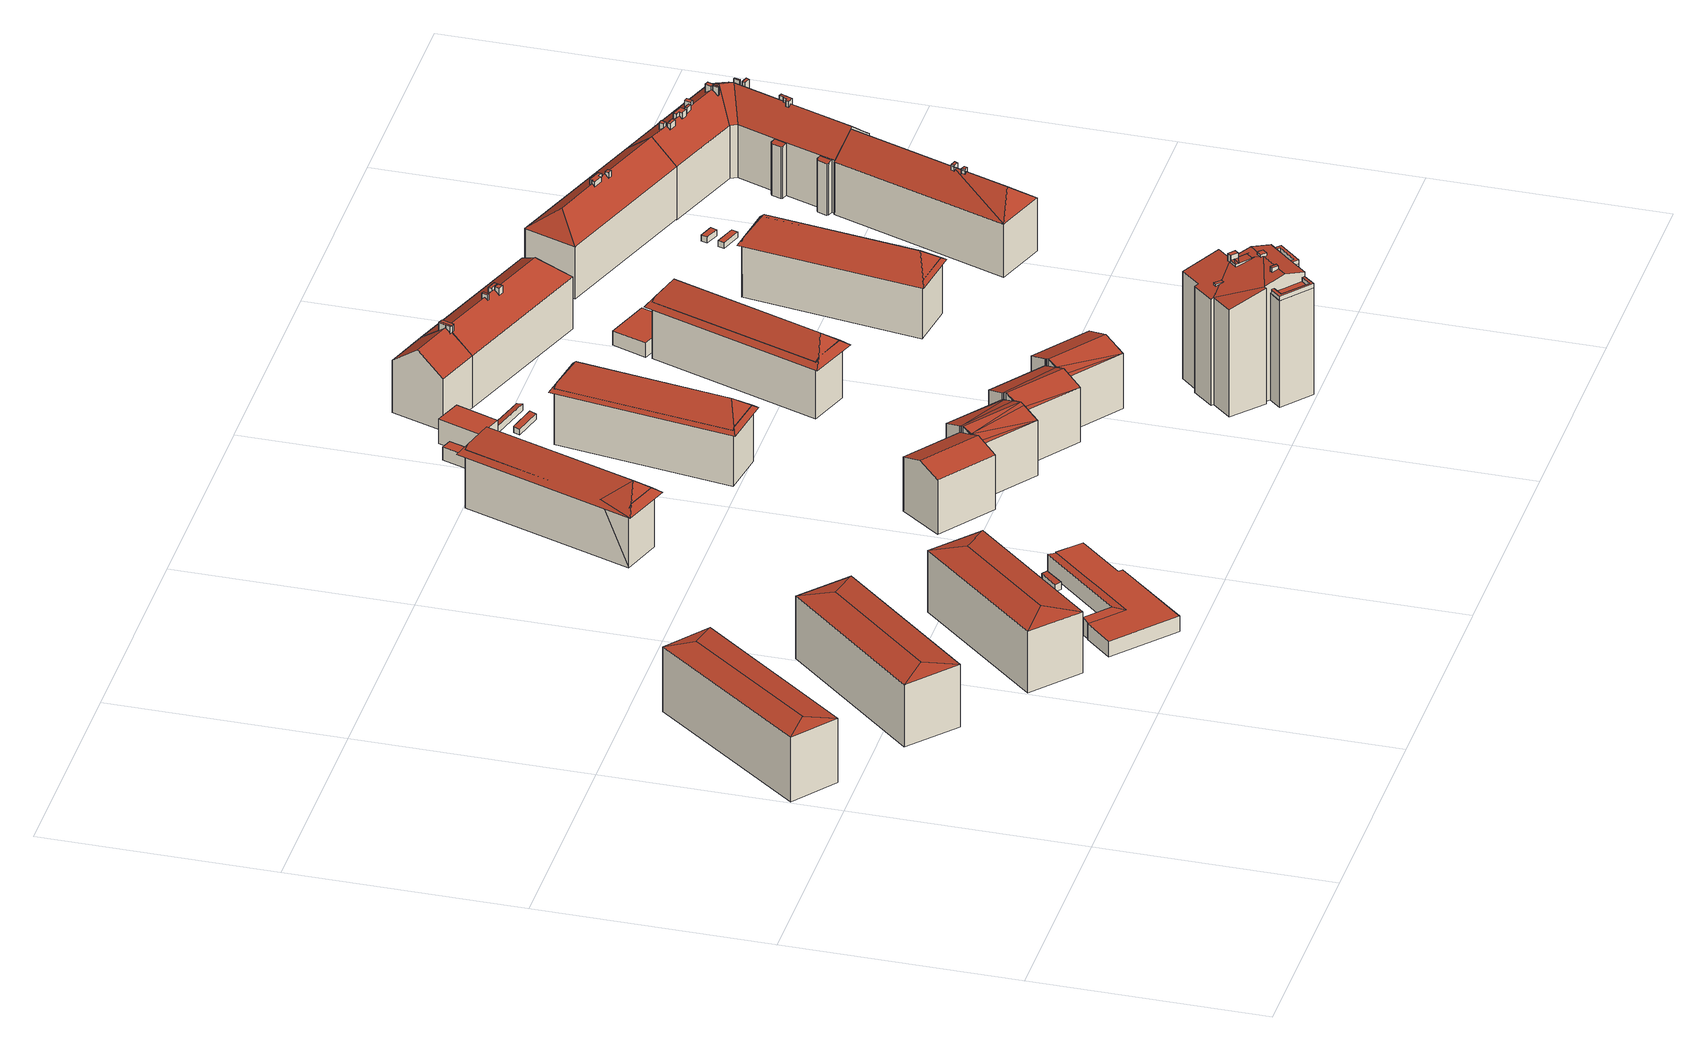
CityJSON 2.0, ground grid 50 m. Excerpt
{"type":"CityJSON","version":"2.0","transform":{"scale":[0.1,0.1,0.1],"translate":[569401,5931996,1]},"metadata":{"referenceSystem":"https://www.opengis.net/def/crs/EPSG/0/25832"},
"CityObjects":{
"building1":{"type":"Building","attributes":{"Grundfläche 2D":"476.902668","Grundhöhe NN":"1.642"},"geometry":[{"type":"Solid","lod":"3","boundaries":[[[[0,1,2]],[[0,3,4,1]],[[3,0,2,5]],[[3,5,4]],[[6,7,2,1]],[[7,8,5,2]],[[8,9,4,5]],[[9,6,1,4]],[[9,8,7,6]]]],"semantics":{"surfaces":[{"type":"RoofSurface"},{"type":"WallSurface"},{"type":"GroundSurface"}],"values":[[0,0,0,0,1,1,1,1,2]]}}]},
"building2":{"type":"Building","attributes":{"Grundfläche 2D":"501.962034","Grundhöhe NN":"2.131"},"geometry":[{"type":"Solid","lod":"3","boundaries":[[[[10,11,12,13]],[[11,14,12]],[[10,13,15]],[[11,10,15,14]],[[16,17,13,12]],[[17,18,15,13]],[[18,19,14,15]],[[19,16,12,14]],[[19,18,17,16]]]],"semantics":{"surfaces":[{"type":"RoofSurface"},{"type":"WallSurface"},{"type":"GroundSurface"}],"values":[[0,0,0,0,1,1,1,1,2]]}}]},
"building3":{"type":"Building","attributes":{"Grundfläche 2D":"453.982241","Grundhöhe NN":"2.203"},"geometry":[{"type":"Solid","lod":"3","boundaries":[[[[20,21,22]],[[23,22,21,24]],[[20,25,24,21]],[[23,24,25]],[[26,27,28,29]],[[20,22,30,31]],[[25,20,31,32]],[[23,25,32,33]],[[28,34,30,22,23,33,35,29]],[[26,29,35,36]],[[27,26,36,37]],[[28,27,37,34]],[[37,36,35,33,32,31,30,34]]]],"semantics":{"surfaces":[{"type":"RoofSurface"},{"type":"WallSurface"},{"type":"GroundSurface"}],"values":[[0,0,0,0,0,1,1,1,1,1,1,1,2]]}}]},
"building4":{"type":"Building","attributes":{"Grundfläche 2D":"362.877465","Grundhöhe NN":"2.153"},"geometry":[{"type":"Solid","lod":"3","boundaries":[[[[38,39,40,41,42,43,44,45,46,47]],[[48,47,46,49]],[[38,47,48,50]],[[45,44,51,52]],[[45,52,53,46]],[[39,38,54,55]],[[40,39,55,56]],[[41,40,56,57]],[[42,41,57,58]],[[43,42,58,59]],[[44,43,59,51]],[[49,46,53,60]],[[48,49,60,61]],[[50,48,61,62]],[[38,50,62,54]],[[60,53,52,51,59,58,57,56,55,54,62,61]]]],"semantics":{"surfaces":[{"type":"RoofSurface"},{"type":"WallSurface"},{"type":"GroundSurface"}],"values":[[0,0,0,1,1,1,1,1,1,1,1,1,1,1,1,2]]}}]},
"building5":{"type":"Building","attributes":{"Grundfläche 2D":"7.085606","Grundhöhe NN":"2.269"},"geometry":[{"type":"Solid","lod":"3","boundaries":[[[[63,64,65,66]],[[67,68,66,65]],[[68,69,63,66]],[[69,70,64,63]],[[70,67,65,64]],[[70,69,68,67]]]],"semantics":{"surfaces":[{"type":"RoofSurface"},{"type":"WallSurface"},{"type":"GroundSurface"}],"values":[[0,1,1,1,1,2]]}}]},
"building6":{"type":"Building","attributes":{"Grundfläche 2D":"6.416613","Grundhöhe NN":"2.153"},"geometry":[{"type":"Solid","lod":"3","boundaries":[[[[71,72,73,74]],[[75,76,74,73]],[[76,77,71,74]],[[77,78,72,71]],[[78,75,73,72]],[[78,77,76,75]]]],"semantics":{"surfaces":[{"type":"RoofSurface"},{"type":"WallSurface"},{"type":"GroundSurface"}],"values":[[0,1,1,1,1,2]]}}]},
"building7":{"type":"Building","attributes":{"Grundfläche 2D":"347.434560","Grundhöhe NN":"1.702"},"geometry":[{"type":"Solid","lod":"3","boundaries":[[[[79,80,81,82,83,84]],[[84,83,82,85]],[[79,84,86,87,88,89]],[[89,88,81,80,79]],[[85,82,87,86,84]],[[90,91,92,93]],[[94,80,89,90,93,95]],[[83,94,95,96]],[[96,97,83]],[[91,86,85,97,96,92]],[[96,95,93,92]],[[88,89,80,81]],[[81,80,94,83,82]],[[82,85,86,87]],[[85,82,83,97]],[[87,86,91,90,89,88]]]],"semantics":{"surfaces":[{"type":"RoofSurface"},{"type":"WallSurface"},{"type":"GroundSurface"}],"values":[[0,0,0,0,0,1,1,1,1,1,2,0,0,0,0,0]]}}]},
"building8":{"type":"Building","attributes":{"Grundfläche 2D":"602.663704","Grundhöhe NN":"1.785"},"geometry":[{"type":"Solid","lod":"3","boundaries":[[[[98,99,100,101,102,103]],[[104,105,106,107]],[[105,108,106]],[[109,110,111,112,113,114]],[[115,116,109,114,117]],[[118,119,120]],[[121,120,119]],[[118,122,119]],[[123,124,125,126,127,128]],[[128,129,123]],[[130,131,132,133]],[[134,132,131]],[[134,135,132]],[[136,137,130,133,138]],[[137,136,139]],[[130,100,131]],[[125,131,100]],[[140,101,100]],[[99,126,125,100]],[[141,110,120]],[[109,120,110]],[[142,111,110]],[[143,141,120]],[[143,120,121]],[[126,144,127]],[[143,127,144]],[[141,143,144,104]],[[105,104,144]],[[145,105,144]],[[137,139,146]],[[140,147,101]],[[104,107,148]],[[142,149,111]],[[99,98,150]],[[145,151,105]],[[130,140,100]],[[140,130,137,147]],[[131,125,124,135,134]],[[141,142,110]],[[142,141,104,149]],[[109,116,122,118,120]],[[126,145,144]],[[145,126,99,151]],[[127,143,121,129,128]],[[101,146,139,102]],[[147,137,146,101]],[[111,148,107,112]],[[149,104,148,111]],[[105,150,98,108]],[[151,99,150,105]],[[103,102,152,153]],[[108,98,103,153,154]],[[106,108,154,155]],[[112,107,106,155,156]],[[113,112,156,157]],[[117,114,113,157,158]],[[115,117,158,159]],[[122,116,115,159,160]],[[119,122,160,161]],[[129,121,119,161,162]],[[123,129,162,163]],[[135,124,123,163,164]],[[132,135,164,165]],[[138,133,132,165,166]],[[136,138,166,167]],[[152,102,139,136,167]],[[153,152,167,166,165,164,163,162,161,160,159,158,157,156,155,154]]]],"semantics":{"surfaces":[{"type":"RoofSurface"},{"type":"WallSurface"},{"type":"GroundSurface"}],"values":[[0,0,0,0,0,0,0,0,0,0,0,0,0,0,0,0,0,0,0,0,0,0,0,0,0,0,0,0,0,0,0,0,0,0,0,1,1,1,1,1,1,1,1,1,1,1,1,1,1,1,1,1,1,1,1,1,1,1,1,1,1,1,1,1,1,1,2]]}}]},
"building9":{"type":"Building","attributes":{"Grundfläche 2D":"14.861070","Grundhöhe NN":"2.346"},"geometry":[{"type":"Solid","lod":"3","boundaries":[[[[168,169,170,171]],[[172,173,171,170]],[[173,174,168,171]],[[174,175,169,168]],[[175,172,170,169]],[[175,174,173,172]]]],"semantics":{"surfaces":[{"type":"RoofSurface"},{"type":"WallSurface"},{"type":"GroundSurface"}],"values":[[0,1,1,1,1,2]]}}]},
"building10":{"type":"Building","attributes":{"Grundfläche 2D":"372.513210","Grundhöhe NN":"2.042"},"geometry":[{"type":"Solid","lod":"3","boundaries":[[[[176,177,178,179,180]],[[181,182,183,178,177,176]],[[181,176,180,179,184,185]],[[185,184,183,182,181]],[[186,182,185,187,188,189]],[[190,191,186,189,192]],[[193,180,177,190,192,194]],[[187,195,193,194,188]],[[192,189,188,194]],[[178,177,180,179]],[[178,183,182,186,191,190,177]],[[195,187,185,184,179,180,193]],[[184,185,182,183]]]],"semantics":{"surfaces":[{"type":"RoofSurface"},{"type":"WallSurface"},{"type":"GroundSurface"}],"values":[[0,0,0,0,1,1,1,1,2,0,0,0,0]]}}]},
"building11":{"type":"Building","attributes":{"Grundfläche 2D":"59.155275","Grundhöhe NN":"2.316"},"geometry":[{"type":"Solid","lod":"3","boundaries":[[[[196,197,198,199]],[[200,201,199,198]],[[201,202,196,199]],[[202,203,197,196]],[[203,200,198,197]],[[203,202,201,200]]]],"semantics":{"surfaces":[{"type":"RoofSurface"},{"type":"WallSurface"},{"type":"GroundSurface"}],"values":[[0,1,1,1,1,2]]}}]},
"building12":{"type":"Building","attributes":{"Grundfläche 2D":"9.054592","Grundhöhe NN":"2.263"},"geometry":[{"type":"Solid","lod":"3","boundaries":[[[[204,205,206,207]],[[208,209,207,206]],[[209,210,204,207]],[[210,211,205,204]],[[211,208,206,205]],[[211,210,209,208]]]],"semantics":{"surfaces":[{"type":"RoofSurface"},{"type":"WallSurface"},{"type":"GroundSurface"}],"values":[[0,1,1,1,1,2]]}}]},
"building13":{"type":"Building","attributes":{"Grundfläche 2D":"15.317137","Grundhöhe NN":"2.222"},"geometry":[{"type":"Solid","lod":"3","boundaries":[[[[212,213,214,215]],[[216,217,215,214]],[[217,218,212,215]],[[218,219,213,212]],[[219,216,214,213]],[[219,218,217,216]]]],"semantics":{"surfaces":[{"type":"RoofSurface"},{"type":"WallSurface"},{"type":"GroundSurface"}],"values":[[0,1,1,1,1,2]]}}]},
"building14":{"type":"Building","attributes":{"Grundfläche 2D":"120.885627","Grundhöhe NN":"2.310"},"children":["building14-1"],"geometry":[{"type":"Solid","lod":"3","boundaries":[[[[220,221,222,223,224,225]],[[222,221,226,227,228,223]],[[227,226,221,220,225,229,230]],[[228,227,230,231]],[[224,223,228,231,232]],[[225,224,232,229]],[[230,229,232,231]]]],"semantics":{"surfaces":[{"type":"RoofSurface"},{"type":"WallSurface"},{"type":"GroundSurface"}],"values":[[0,0,1,1,1,1,2]]}}]},
"building14-1":{"type":"BuildingInstallation","parents":["building14"],"geometry":[{"type":"MultiSurface","lod":"3","boundaries":[[[233,234,235,236,237,238,239]],[[226,240,233,239]],[[222,234,233,240,241]],[[222,242,235,234]],[[242,243,244,237,236,235]],[[244,220,238,237]],[[238,220,221,226,239]]],"semantics":{"surfaces":[{"type":"RoofSurface"},{"type":"WallSurface"}],"values":[0,1,1,1,1,1,1]}}]},
"building15":{"type":"Building","attributes":{"Grundfläche 2D":"314.939145","Grundhöhe NN":"2.629"},"children":["building15-1","building15-2","building15-3","building15-4","building15-5","building15-6","building15-7"],"geometry":[{"type":"Solid","lod":"3","boundaries":[[[[245,246,247,248,249,250]],[[251,252,253,254,255,256,257]],[[258,259,260,261,262,263,264,265]],[[266,267,268,269,270,271,258,265,264]],[[272,273,274,275,276,277,278,266,279,280,281]],[[271,270,269,268,267,266,278,277,276,275,274,282,258]],[[274,283,284,282]],[[258,282,285,286,259]],[[287,288,289,290,291]],[[248,247,292,293]],[[249,248,293,294]],[[250,249,294,295]],[[291,290,296,297]],[[287,291,297,298]],[[253,252,299,300]],[[254,253,300,301]],[[255,254,301,302]],[[289,288,266,264,263,303,250,295,296,290]],[[266,288,287,279]],[[279,287,298,304,280]],[[281,280,304,305]],[[273,272,306,307]],[[272,281,305,306]],[[274,273,307,308]],[[283,274,308,309]],[[284,283,309,310]],[[282,284,310,311]],[[257,256,255,302,312,261,260,259,286,285,282,311,299,252,251]],[[247,246,245,250,303,263,262,261,312,292]],[[310,309,308,307,306,305,304,298,297,296,295,294,293,292,312,302,301,300,299,311]]]],"semantics":{"surfaces":[{"type":"RoofSurface"},{"type":"WallSurface"},{"type":"GroundSurface"}],"values":[[0,0,0,0,0,0,0,0,0,1,1,1,1,1,1,1,1,1,1,1,1,1,1,1,1,1,1,1,1,2]]}}]},
"building15-1":{"type":"BuildingInstallation","parents":["building15"],"geometry":[{"type":"MultiSurface","lod":"3","boundaries":[[[313,314,315,316,317,318,303,319,320]],[[246,247,316,315]],[[248,317,316,247]],[[248,249,318,317]],[[249,250,303,318]],[[303,250,245,319]],[[320,319,245,321]],[[321,322,313,320]],[[322,323,246,315,314,313]]],"semantics":{"surfaces":[{"type":"RoofSurface"},{"type":"WallSurface"}],"values":[0,1,1,1,1,1,1,1,1]}}]},
"building15-2":{"type":"BuildingInstallation","parents":["building15"],"geometry":[{"type":"MultiSurface","lod":"3","boundaries":[[[324,325,326,327,328,329,330,331]],[[325,255,256,326]],[[327,326,256,332]],[[328,327,332,333]],[[333,251,329,328]],[[329,251,252,330]],[[252,253,331,330]],[[253,254,324,331]],[[255,325,324,254]]],"semantics":{"surfaces":[{"type":"RoofSurface"},{"type":"WallSurface"}],"values":[0,1,1,1,1,1,1,1,1]}}]},
"building15-3":{"type":"BuildingInstallation","parents":["building15"],"geometry":[{"type":"MultiSurface","lod":"3","boundaries":[[[334,335,336,337,338]],[[339,340,336,335]],[[341,337,336,340,275]],[[341,342,338,337]],[[342,276,339,335,334,338]]],"semantics":{"surfaces":[{"type":"RoofSurface"},{"type":"WallSurface"}],"values":[0,1,1,1,1]}}]},
"building15-4":{"type":"BuildingInstallation","parents":["building15"],"geometry":[{"type":"MultiSurface","lod":"3","boundaries":[[[343,344,345]],[[344,346,345]],[[345,347,343]],[[348,349,350,346,344,351,270]],[[351,344,343,352,353]],[[350,349,348,269,354]],[[343,347,355,356,357,352]]],"semantics":{"surfaces":[{"type":"RoofSurface"},{"type":"WallSurface"}],"values":[0,0,0,0,1,1,1]}}]},
"building15-5":{"type":"BuildingInstallation","parents":["building15"],"geometry":[{"type":"MultiSurface","lod":"3","boundaries":[[[358,359,360,361,362,363,364]],[[365,271,366,360,359,358]],[[366,258,367,362,361,360]],[[363,362,367,368]],[[368,265,365,358,364,363]]],"semantics":{"surfaces":[{"type":"RoofSurface"},{"type":"WallSurface"}],"values":[0,1,1,1,1]}}]},
"building15-6":{"type":"BuildingInstallation","parents":["building15"],"geometry":[{"type":"MultiSurface","lod":"3","boundaries":[[[369,370,371,372,373,374]],[[277,356,355,370,369,375]],[[355,347,371,370]],[[346,372,371,347,345]],[[346,350,373,372]],[[374,373,350,354,268,376]],[[374,376,267,377,278,375,369]]],"semantics":{"surfaces":[{"type":"RoofSurface"},{"type":"WallSurface"}],"values":[0,1,1,1,1,1,1]}}]},
"building15-7":{"type":"BuildingInstallation","parents":["building15"],"geometry":[{"type":"MultiSurface","lod":"3","boundaries":[[[378,379,380,381]],[[382,383,381,380]],[[378,381,383,384]],[[379,378,384,385]],[[385,382,380,379]]],"semantics":{"surfaces":[{"type":"RoofSurface"},{"type":"WallSurface"}],"values":[0,1,1,1,1]}}]},
"building16":{"type":"Building","attributes":{"Grundfläche 2D":"351.407727","Grundhöhe NN":"2.064"},"geometry":[{"type":"Solid","lod":"3","boundaries":[[[[386,387,388,389,390,391]],[[386,391,392,393,394,395]],[[388,387,386,395,394]],[[390,389,393,392,391]],[[396,397,398,399,400]],[[401,387,395,396,400,402]],[[403,404,401,402,405]],[[398,392,390,403,405,399]],[[400,399,405,402]],[[401,404,403,390,389,388,387]],[[392,393,389,390]],[[393,392,398,397,396,395,394]],[[394,395,387,388]]]],"semantics":{"surfaces":[{"type":"RoofSurface"},{"type":"WallSurface"},{"type":"GroundSurface"}],"values":[[0,0,0,0,1,1,1,1,2,0,0,0,0]]}}]},
"building17":{"type":"Building","attributes":{"Grundfläche 2D":"415.355362","Grundhöhe NN":"2.295"},"children":["building17-1","building17-2","building17-3","building17-4"],"geometry":[{"type":"Solid","lod":"3","boundaries":[[[[226,221,406,407,408,409,410,227]],[[411,409,408,407,406,221,220,225]],[[410,409,411]],[[225,220,221,226,227,230,229]],[[411,225,229,412]],[[410,411,412,413]],[[227,410,413,230]],[[229,230,413,412]]]],"semantics":{"surfaces":[{"type":"RoofSurface"},{"type":"WallSurface"},{"type":"GroundSurface"}],"values":[[0,0,0,1,1,1,1,2]]}}]},
"building17-1":{"type":"BuildingInstallation","parents":["building17"],"geometry":[{"type":"MultiSurface","lod":"3","boundaries":[[[239,238,414,415]],[[239,226,221,220,238]],[[220,416,414,238]],[[406,417,415,414,416]],[[417,226,239,415]]],"semantics":{"surfaces":[{"type":"RoofSurface"},{"type":"WallSurface"}],"values":[0,1,1,1,1]}}]},
"building17-2":{"type":"BuildingInstallation","parents":["building17"],"geometry":[{"type":"MultiSurface","lod":"3","boundaries":[[[418,419,420,421,422,423]],[[423,422,424,425]],[[420,419,418,423,425,426]],[[426,427,421,420]],[[427,424,422,421]]],"semantics":{"surfaces":[{"type":"RoofSurface"},{"type":"WallSurface"}],"values":[0,1,1,1,1]}}]},
"building17-3":{"type":"BuildingInstallation","parents":["building17"],"geometry":[{"type":"MultiSurface","lod":"3","boundaries":[[[428,429,430,431]],[[431,430,432,433]],[[428,431,433,434]],[[429,428,434,435]],[[430,429,435,432]]],"semantics":{"surfaces":[{"type":"RoofSurface"},{"type":"WallSurface"}],"values":[0,1,1,1,1]}}]},
"building17-4":{"type":"BuildingInstallation","parents":["building17"],"geometry":[{"type":"MultiSurface","lod":"3","boundaries":[[[436,437,438,439]],[[440,407,441,437,436]],[[441,442,438,437]],[[408,443,439,438,442]],[[443,440,436,439]]],"semantics":{"surfaces":[{"type":"RoofSurface"},{"type":"WallSurface"}],"values":[0,1,1,1,1]}}]},
"building18":{"type":"Building","attributes":{"Grundfläche 2D":"79.081755","Grundhöhe NN":"2.185"},"geometry":[{"type":"Solid","lod":"3","boundaries":[[[[444,445,446,447]],[[448,449,447,446]],[[449,450,444,447]],[[450,451,445,444]],[[451,448,446,445]],[[451,450,449,448]]]],"semantics":{"surfaces":[{"type":"RoofSurface"},{"type":"WallSurface"},{"type":"GroundSurface"}],"values":[[0,1,1,1,1,2]]}}]},
"building19":{"type":"Building","attributes":{"Grundfläche 2D":"11.936476","Grundhöhe NN":"2.262"},"geometry":[{"type":"Solid","lod":"3","boundaries":[[[[452,453,454,455]],[[456,457,455,454]],[[457,458,452,455]],[[458,459,453,452]],[[459,456,454,453]],[[459,458,457,456]]]],"semantics":{"surfaces":[{"type":"RoofSurface"},{"type":"WallSurface"},{"type":"GroundSurface"}],"values":[[0,1,1,1,1,2]]}}]},
"building20":{"type":"Building","attributes":{"Grundfläche 2D":"384.670772","Grundhöhe NN":"2.045"},"geometry":[{"type":"Solid","lod":"3","boundaries":[[[[460,461,462,463,464,465,466]],[[467,468,469,462,461,470]],[[467,470,461,471,472]],[[462,469,468,464,463]],[[461,460,466,472,471]],[[473,474,470]],[[470,474,475,476]],[[477,463,469,476,475,478]],[[479,480,477,478,481]],[[473,471,460,479,481,474]],[[475,474,481,478]],[[480,479,460,466,465,464,463,477]],[[466,460,471,472]],[[470,467,472,471,473]],[[468,467,470,476,469]],[[468,469,463,464]]]],"semantics":{"surfaces":[{"type":"RoofSurface"},{"type":"WallSurface"},{"type":"GroundSurface"}],"values":[[0,0,0,0,0,1,1,1,1,1,2,0,0,0,0,0]]}}]},
"building21":{"type":"Building","attributes":{"Grundfläche 2D":"416.281346","Grundhöhe NN":"2.182"},"children":["building21-1","building21-2"],"geometry":[{"type":"Solid","lod":"3","boundaries":[[[[482,483,484,485,486,487,488,489]],[[482,489,488,487,486,485,490,491]],[[490,485,484]],[[484,483,492,493]],[[490,484,493,494]],[[491,490,494,495]],[[483,482,491,495,492]],[[495,494,493,492]]]],"semantics":{"surfaces":[{"type":"RoofSurface"},{"type":"WallSurface"},{"type":"GroundSurface"}],"values":[[0,0,0,1,1,1,1,2]]}}]},
"building21-1":{"type":"BuildingInstallation","parents":["building21"],"geometry":[{"type":"MultiSurface","lod":"3","boundaries":[[[496,497,498,499,500,501,502,503,504,505]],[[498,497,506,507]],[[487,500,499,498,507,508]],[[488,501,500,487]],[[502,501,488,509]],[[509,510,503,502]],[[510,511,512,505,504,503]],[[512,513,496,505]],[[486,506,497,496,513]]],"semantics":{"surfaces":[{"type":"RoofSurface"},{"type":"WallSurface"}],"values":[0,1,1,1,1,1,1,1,1]}}]},
"building21-2":{"type":"BuildingInstallation","parents":["building21"],"geometry":[{"type":"MultiSurface","lod":"3","boundaries":[[[514,515,516,517]],[[517,516,518,519]],[[514,517,519,520]],[[515,514,520,521]],[[516,515,521,518]]],"semantics":{"surfaces":[{"type":"RoofSurface"},{"type":"WallSurface"}],"values":[0,1,1,1,1]}}]},
"building22":{"type":"Building","attributes":{"Grundfläche 2D":"6.795674","Grundhöhe NN":"2.120"},"geometry":[{"type":"Solid","lod":"3","boundaries":[[[[522,523,524,525]],[[526,527,525,524]],[[527,528,522,525]],[[528,529,523,522]],[[529,526,524,523]],[[529,528,527,526]]]],"semantics":{"surfaces":[{"type":"RoofSurface"},{"type":"WallSurface"},{"type":"GroundSurface"}],"values":[[0,1,1,1,1,2]]}}]},
"building23":{"type":"Building","attributes":{"Grundfläche 2D":"4.219973","Grundhöhe NN":"2.042"},"geometry":[{"type":"Solid","lod":"3","boundaries":[[[[530,531,532,533]],[[534,535,533,532]],[[535,536,530,533]],[[536,537,531,530]],[[537,534,532,531]],[[537,536,535,534]]]],"semantics":{"surfaces":[{"type":"RoofSurface"},{"type":"WallSurface"},{"type":"GroundSurface"}],"values":[[0,1,1,1,1,2]]}}]},
"building24":{"type":"Building","attributes":{"Grundfläche 2D":"460.471000","Grundhöhe NN":"1.939"},"children":["building24-1","building24-2"],"geometry":[{"type":"Solid","lod":"3","boundaries":[[[[538,539,540,541]],[[542,543,538,541,544,545]],[[539,538,546,538,543,542,545,544,547,548]],[[547,544,541]],[[540,539,548,549,550]],[[541,540,550,551]],[[547,541,551,552]],[[548,547,552,549]],[[550,549,552,551]]]],"semantics":{"surfaces":[{"type":"RoofSurface"},{"type":"WallSurface"},{"type":"GroundSurface"}],"values":[[0,0,0,0,1,1,1,1,2]]}}]},
"building24-1":{"type":"BuildingInstallation","parents":["building24"],"geometry":[{"type":"MultiSurface","lod":"3","boundaries":[[[553,554,555,556]],[[557,558,554,553]],[[545,559,555,554,558]],[[559,560,556,555]],[[542,557,553,556,560]]],"semantics":{"surfaces":[{"type":"RoofSurface"},{"type":"WallSurface"}],"values":[0,1,1,1,1]}}]},
"building24-2":{"type":"BuildingInstallation","parents":["building24"],"geometry":[{"type":"MultiSurface","lod":"3","boundaries":[[[561,562,563,564,565,566]],[[567,568,561,566]],[[546,569,564,563,562,561,568,543]],[[569,570,565,564]],[[570,538,565]],[[565,538,567,566]]],"semantics":{"surfaces":[{"type":"RoofSurface"},{"type":"WallSurface"}],"values":[0,1,1,1,1,1]}}]},
"building25":{"type":"Building","attributes":{"Grundfläche 2D":"656.562025","Grundhöhe NN":"1.950"},"children":["building25-1","building25-2","building25-3","building25-4","building25-5","building25-6","building25-7","building25-8","building25-9","building25-10"],"geometry":[{"type":"Solid","lod":"3","boundaries":[[[[571,572,573,574]],[[573,572,575,576,577,578,579,580,581,582]],[[583,584,585,586,573,582,581,580,579,578]],[[586,587,574,573]],[[587,483,588,482,589,590,591,592,593,594,595,596,574]],[[597,491,571,574,596,595,594,593,592,591,590,589,482]],[[598,599,600,601,602,603]],[[604,605,606,607,608,609]],[[571,491,610,611]],[[572,571,611,612]],[[609,608,613,614,603,602,615,616,577,576,575,572,612,617]],[[549,618,585,584,583,578,577,616,619]],[[586,585,618,620]],[[587,586,620,621]],[[483,587,621,622]],[[491,597,482,588,483,622,610]],[[598,603,614,623]],[[599,598,623,624]],[[600,599,624,625]],[[601,600,625,626]],[[602,601,626,615]],[[604,609,617,627]],[[605,604,627,628]],[[606,605,628,629]],[[607,606,629,630]],[[608,607,630,613]],[[622,621,620,618,549,619,616,615,626,625,624,623,614,613,630,629,628,627,617,612,611,610]]]],"semantics":{"surfaces":[{"type":"RoofSurface"},{"type":"WallSurface"},{"type":"GroundSurface"}],"values":[[0,0,0,0,0,0,0,0,1,1,1,1,1,1,1,1,1,1,1,1,1,1,1,1,1,1,2]]}}]},
"building25-1":{"type":"BuildingInstallation","parents":["building25"],"geometry":[{"type":"MultiSurface","lod":"3","boundaries":[[[631,632,633,634,635,636,637,638,639]],[[640,634,633,632,641,591]],[[636,635,634,640,642,643]],[[643,644,637,636]],[[638,637,644,645]],[[645,593,646,631,639,638]],[[632,631,646,641]]],"semantics":{"surfaces":[{"type":"RoofSurface"},{"type":"WallSurface"}],"values":[0,1,1,1,1,1,1]}}]},
"building25-2":{"type":"BuildingInstallation","parents":["building25"],"geometry":[{"type":"MultiSurface","lod":"3","boundaries":[[[647,648,649,650,651,652,653,654,655,656,657,658,659]],[[582,581,653,652]],[[581,660,654,653]],[[656,655,654,660,661,662]],[[662,663,657,656]],[[658,657,663,664]],[[665,647,659,658,664,579]],[[665,666,648,647]],[[666,667,649,648]],[[667,668,669,651,650,649]],[[582,652,651,669]]],"semantics":{"surfaces":[{"type":"RoofSurface"},{"type":"WallSurface"}],"values":[0,1,1,1,1,1,1,1,1,1,1]}}]},
"building25-3":{"type":"BuildingInstallation","parents":["building25"],"geometry":[{"type":"MultiSurface","lod":"3","boundaries":[[[670,671,672,673]],[[674,675,673,672]],[[670,673,675,676]],[[671,670,676,677]],[[677,674,672,671]]],"semantics":{"surfaces":[{"type":"RoofSurface"},{"type":"WallSurface"}],"values":[0,1,1,1,1]}}]},
"building25-4":{"type":"BuildingInstallation","parents":["building25"],"geometry":[{"type":"MultiSurface","lod":"3","boundaries":[[[678,679,680,681]],[[679,678,682,683]],[[596,680,679,683]],[[596,684,681,680]],[[684,682,678,681]]],"semantics":{"surfaces":[{"type":"RoofSurface"},{"type":"WallSurface"}],"values":[0,1,1,1,1]}}]},
"building25-5":{"type":"BuildingInstallation","parents":["building25"],"geometry":[{"type":"MultiSurface","lod":"3","boundaries":[[[685,686,687,688,689]],[[687,686,573,690]],[[690,691,692,689,688,687]],[[685,689,692,693]],[[693,573,686,685]]],"semantics":{"surfaces":[{"type":"RoofSurface"},{"type":"WallSurface"}],"values":[0,1,1,1,1]}}]},
"building25-6":{"type":"BuildingInstallation","parents":["building25"],"geometry":[{"type":"MultiSurface","lod":"3","boundaries":[[[694,695,696,697,698]],[[696,695,699,700]],[[700,701,697,696]],[[701,702,698,697]],[[699,695,694,698,702,703]]],"semantics":{"surfaces":[{"type":"RoofSurface"},{"type":"WallSurface"}],"values":[0,1,1,1,1]}}]},
"building25-7":{"type":"BuildingInstallation","parents":["building25"],"geometry":[{"type":"MultiSurface","lod":"3","boundaries":[[[704,705,706,707]],[[708,705,704,594]],[[706,705,708,709]],[[707,706,709,595]],[[704,707,595,594]]],"semantics":{"surfaces":[{"type":"RoofSurface"},{"type":"WallSurface"}],"values":[0,1,1,1,1]}}]},
"building25-8":{"type":"BuildingInstallation","parents":["building25"],"geometry":[{"type":"MultiSurface","lod":"3","boundaries":[[[710,711,712,713,714,715]],[[710,715,716,589]],[[711,710,589,717]],[[718,713,712,711,717,719]],[[718,720,716,715,714,713]]],"semantics":{"surfaces":[{"type":"RoofSurface"},{"type":"WallSurface"}],"values":[0,1,1,1,1]}}]},
"building25-9":{"type":"BuildingInstallation","parents":["building25"],"geometry":[{"type":"MultiSurface","lod":"3","boundaries":[[[721,722,723,724,725,726]],[[727,728,723,722]],[[723,728,729,724]],[[725,724,729,730]],[[726,725,730,731]],[[731,732,721,726]],[[722,721,732,727]]],"semantics":{"surfaces":[{"type":"RoofSurface"},{"type":"WallSurface"}],"values":[0,1,1,1,1,1,1]}}]},
"building25-10":{"type":"BuildingInstallation","parents":["building25"],"geometry":[{"type":"MultiSurface","lod":"3","boundaries":[[[733,734,735,736]],[[736,735,737,738]],[[738,739,733,736]],[[739,740,734,733]],[[735,734,740,737]]],"semantics":{"surfaces":[{"type":"RoofSurface"},{"type":"WallSurface"}],"values":[0,1,1,1,1]}}]}
},
"vertices":[
[73,603,163],[6,609,155],[97,538,155],[281,873,163],[257,935,155],[349,864,155],[6,609,6],[97,538,6],[349,864,6],[257,935,6],
[323,432,163],[524,659,163],[501,732,155],[247,445,155],[599,646,155],[346,358,155],[501,732,11],[247,445,11],[346,358,11],[599,646,11],
[729,527,154],[749,452,164],[826,442,154],[594,178,154],[579,259,164],[497,263,154],[741,333,132],[759,354,132],[753,359,132],[735,338,132],[826,442,12],[729,527,12],[497,263,12],[594,178,12],[753,359,12],[735,338,12],[741,333,12],[759,354,12],
[714,198,49],[713,200,49],[664,144,48],[788,35,48],[920,185,48],[912,192,48],[994,285,48],[946,327,49],[944,325,49],[780,140,49],[777,169,53],[928,339,53],[727,213,53],[994,285,12],[946,327,12],[944,325,12],[714,198,12],[713,200,12],[664,144,12],[788,35,12],[920,185,12],[912,192,12],[928,339,12],[777,169,12],[727,213,12],
[870,369,27],[836,332,27],[846,322,27],[880,359,27],[846,322,13],[880,359,13],[870,369,13],[836,332,13],
[864,306,27],[874,297,29],[906,334,29],[897,342,27],[906,334,12],[897,342,12],[864,306,12],[874,297,12],
[900,1463,178],[873,1494,149],[857,1512,132],[722,1126,132],[759,1196,142],[787,1137,178],[747,1130,150],[814,1107,150],[830,1089,132],[965,1475,132],[941,1471,149],[949,1468,142],[823,1104,142],[823,1104,7],[949,1468,7],[864,1497,142],[864,1497,7],[738,1133,7],[738,1133,142],
[1323,537,149],[1322,533,151],[1445,462,145],[1460,485,135],[1462,488,134],[1349,571,134],[1184,582,151],[1321,533,135],[1211,620,134],[1186,586,149],[1323,537,134],[1158,541,152],[1168,559,145],[1183,582,136],[1186,586,134],[1073,669,134],[1042,627,152],[1126,498,134],[1152,533,149],[1010,583,134],[1158,541,138],[1265,450,135],[1171,558,145],[1290,484,149],[1152,533,135],[1403,401,135],[1428,435,149],[1434,443,152],[1319,528,153],[1308,509,145],[1296,492,138],[1290,484,135],[1458,479,153],[1447,460,145],[1542,352,135],[1573,395,153],[1434,443,138],[1428,435,135],[1488,523,135],[1461,484,151],[1604,437,135],[1462,488,149],[1458,479,137],[1181,577,153],[1181,577,137],[1296,492,152],[1306,510,145],[1319,528,137],[1460,485,151],[1461,484,135],[1183,582,151],[1184,582,136],[1321,533,151],[1322,533,135],[1462,488,8],[1349,571,8],[1323,537,8],[1211,620,8],[1186,586,8],[1073,669,8],[1010,583,8],[1126,498,8],[1152,533,8],[1265,450,8],[1290,484,8],[1403,401,8],[1428,435,8],[1542,352,8],[1604,437,8],[1488,523,8],
[991,1524,43],[1014,1517,43],[1033,1574,43],[1010,1582,43],[1033,1574,13],[1010,1582,13],[991,1524,13],[1014,1517,13],
[1123,1029,178],[1076,1011,144],[1061,1005,132],[1174,988,132],[1161,998,144],[1172,1356,178],[1133,1387,144],[1120,1397,132],[1232,1380,132],[1217,1374,144],[1126,1388,139],[1223,1373,139],[1223,1373,10],[1126,1388,10],[1070,1012,139],[1120,1345,139],[1070,1012,10],[1167,997,139],[1167,997,10],[1217,1330,139],
[1090,1492,70],[1123,1584,70],[1066,1605,70],[1033,1512,70],[1066,1605,13],[1033,1512,13],[1090,1492,13],[1123,1584,13],
[1137,1460,25],[1199,1444,25],[1203,1458,28],[1141,1474,28],[1203,1458,13],[1141,1474,13],[1137,1460,13],[1199,1444,13],
[1227,1491,25],[1120,1521,25],[1116,1508,28],[1224,1478,28],[1116,1508,12],[1224,1478,12],[1227,1491,12],[1120,1521,12],
[1222,1620,170],[1225,1631,179],[1221,1633,179],[1131,1665,179],[1111,1608,134],[1206,1575,134],[1231,1647,166],[1245,1688,134],[1150,1721,134],[1206,1575,13],[1245,1688,13],[1150,1721,13],[1111,1608,13],
[1227,1648,186],[1221,1633,186],[1221,1632,186],[1218,1622,186],[1217,1622,186],[1222,1620,186],[1231,1647,186],[1227,1648,166],[1227,1648,167],[1221,1632,179],[1218,1622,171],[1217,1622,170],
[1770,112,263],[1737,75,263],[1733,70,263],[1750,54,263],[1792,100,263],[1774,116,263],[1640,76,263],[1635,80,263],[1613,55,263],[1675,3,263],[1695,27,263],[1691,31,263],[1661,57,263],[1712,115,295],[1661,57,295],[1695,27,283],[1696,27,283],[1733,70,283],[1774,116,283],[1739,147,295],[1720,125,295],[1702,179,285],[1703,175,286],[1704,167,287],[1705,161,288],[1709,133,292],[1711,122,294],[1622,229,262],[1585,186,262],[1590,182,264],[1627,181,271],[1638,180,273],[1693,179,283],[1698,179,284],[1728,209,285],[1664,265,264],[1628,224,264],[1624,89,283],[1554,141,264],[1619,84,283],[1635,80,286],[1640,76,288],[1728,209,59],[1702,179,65],[1709,173,65],[1728,157,65],[1759,184,59],[1733,70,16],[1750,54,16],[1792,100,16],[1774,116,16],[1728,157,16],[1759,184,16],[1728,209,16],[1635,80,16],[1613,55,16],[1675,3,16],[1695,27,16],[1774,116,273],[1664,265,16],[1628,224,16],[1622,229,16],[1585,186,16],[1590,182,16],[1554,141,16],[1619,84,16],[1624,89,16],[1696,27,16],
[1749,64,273],[1737,74,273],[1737,75,273],[1733,70,273],[1750,54,273],[1792,100,273],[1770,112,273],[1782,100,273],[1782,100,263],[1749,64,263],[1737,74,263],
[1675,3,273],[1695,27,273],[1691,31,273],[1673,11,273],[1622,55,273],[1640,76,273],[1635,80,273],[1613,55,273],[1673,11,263],[1622,55,263],
[1638,180,274],[1626,192,274],[1621,186,274],[1634,174,274],[1639,180,274],[1626,192,269],[1621,186,269],[1634,174,273],[1639,180,273],
[1678,161,289],[1682,156,290],[1694,169,290],[1701,163,290],[1688,174,290],[1720,147,292],[1705,161,291],[1702,164,290],[1708,132,292],[1678,161,283],[1682,156,284],[1702,164,287],[1689,174,290],[1689,174,283],[1688,174,283],
[1716,128,300],[1711,122,300],[1708,119,300],[1712,115,300],[1718,110,300],[1726,119,300],[1720,125,300],[1716,128,294],[1708,119,294],[1718,110,292],[1726,119,292],
[1695,182,301],[1689,174,301],[1688,174,301],[1701,163,301],[1702,164,301],[1708,171,301],[1695,182,283],[1708,171,287],[1701,177,285],
[1675,75,302],[1680,80,302],[1669,89,302],[1665,84,302],[1669,89,291],[1665,84,291],[1675,75,295],[1680,80,295],
[1509,1249,178],[1481,1281,149],[1466,1298,132],[1331,912,132],[1354,916,149],[1396,924,178],[1424,892,149],[1439,874,132],[1573,1261,132],[1551,1257,149],[1559,1254,142],[1453,951,142],[1432,889,142],[1432,889,11],[1559,1254,11],[1473,1284,142],[1473,1284,11],[1346,919,142],[1451,1222,142],[1346,919,11],
[1232,1629,179],[1348,1588,179],[1353,1586,179],[1512,1530,179],[1572,1573,134],[1532,1460,134],[1532,1460,13],[1572,1573,13],
[1229,1618,186],[1238,1644,186],[1229,1618,170],[1238,1644,166],
[1381,1581,183],[1391,1577,183],[1396,1575,183],[1398,1582,183],[1379,1589,183],[1377,1582,183],[1379,1589,171],[1377,1582,176],[1396,1575,176],[1398,1582,171],
[1386,1562,187],[1389,1572,187],[1379,1576,187],[1375,1566,187],[1379,1576,178],[1375,1566,170],[1386,1562,170],[1389,1572,178],
[1350,1594,187],[1346,1581,187],[1350,1580,187],[1355,1592,187],[1350,1594,174],[1346,1581,174],[1350,1580,173],[1355,1592,174],
[1593,1337,45],[1498,1370,45],[1472,1296,45],[1567,1263,45],[1472,1296,12],[1567,1263,12],[1593,1337,12],[1498,1370,12],
[1694,1223,27],[1699,1237,27],[1619,1266,27],[1614,1253,27],[1619,1266,13],[1614,1253,13],[1694,1223,13],[1699,1237,13],
[1685,794,142],[1733,813,178],[1780,1140,178],[1739,1173,141],[1728,1181,132],[1673,796,132],[1672,789,132],[1786,780,132],[1841,1165,132],[1829,1160,141],[1785,823,137],[1774,782,142],[1785,773,132],[1779,781,137],[1779,781,10],[1833,1159,10],[1833,1159,137],[1734,1173,137],[1734,1173,10],[1680,795,137],[1686,837,137],[1680,795,10],
[1990,1424,180],[2009,1480,132],[1679,1596,132],[1698,1526,180],[1796,1492,180],[1817,1485,180],[1826,1481,180],[1837,1478,180],[1640,1484,132],[1970,1368,132],[2009,1480,12],[1679,1596,12],[1640,1484,12],[1970,1368,12],
[1797,1493,187],[1794,1486,187],[1815,1479,187],[1816,1482,187],[1817,1485,187],[1826,1481,187],[1828,1488,187],[1801,1498,187],[1801,1497,187],[1799,1492,187],[1794,1486,175],[1815,1479,175],[1816,1482,178],[1828,1488,174],[1801,1498,175],[1801,1497,175],[1799,1492,179],[1797,1493,179],
[1843,1466,186],[1845,1474,186],[1837,1477,186],[1834,1469,186],[1837,1477,179],[1834,1469,173],[1843,1466,173],[1845,1474,180],
[1937,1236,24],[1942,1250,24],[1897,1265,24],[1892,1251,24],[1897,1265,11],[1892,1251,11],[1937,1236,11],[1942,1250,11],
[1934,1278,24],[1939,1291,24],[1909,1302,24],[1904,1289,24],[1909,1302,10],[1904,1289,10],[1934,1278,10],[1939,1291,10],
[2044,831,177],[2124,1058,177],[2070,1077,130],[1937,699,131],[2036,808,177],[2042,824,177],[2002,710,177],[2034,801,177],[2044,823,174],[2046,661,131],[2178,1040,131],[2178,1040,9],[2070,1077,9],[1937,699,9],[2046,661,9],
[2031,810,184],[2029,802,184],[2038,800,184],[2040,807,184],[2031,810,172],[2029,802,172],[2038,800,173],[2040,807,173],
[2036,826,185],[2042,824,185],[2044,823,185],[2047,822,185],[2050,829,185],[2038,833,185],[2038,833,171],[2036,826,171],[2047,822,172],[2050,829,172],
[2142,1308,132],[2149,1293,132],[2221,1321,180],[2209,1347,180],[2120,1211,132],[2085,1110,132],[2073,1076,132],[2128,1057,180],[2176,1194,180],[2181,1209,180],[2182,1209,180],[2185,1219,180],[2177,1040,138],[2178,1040,137],[2184,1037,132],[2293,1350,132],[2277,1385,132],[2007,1473,138],[2028,1410,180],[2044,1405,180],[2069,1396,180],[2079,1393,180],[2092,1388,180],[2098,1386,180],[2110,1382,180],[2124,1377,180],[1972,1373,136],[2075,1113,129],[2070,1111,128],[2063,1091,128],[2065,1087,128],[2076,1084,130],[2085,1110,130],[2110,1215,129],[2105,1212,128],[2098,1193,128],[2100,1189,128],[2111,1185,130],[2120,1211,130],[1970,1368,9],[2142,1308,9],[2149,1293,9],[2111,1185,9],[2085,1110,9],[2076,1084,9],[2073,1076,9],[2120,1211,9],[2184,1037,9],[2177,1040,9],[2293,1350,9],[2277,1385,9],[2009,1480,9],[2075,1113,9],[2070,1111,9],[2063,1091,9],[2065,1087,9],[2110,1215,9],[2105,1212,9],[2098,1193,9],[2100,1189,9],
[2094,1394,189],[2071,1402,189],[2069,1396,189],[2069,1395,189],[2077,1392,189],[2078,1392,189],[2076,1386,189],[2089,1381,189],[2092,1388,189],[2069,1395,180],[2071,1402,175],[2077,1392,180],[2078,1392,180],[2076,1386,174],[2089,1381,174],[2094,1394,175],
[2182,1192,189],[2187,1207,189],[2188,1206,189],[2188,1207,189],[2191,1217,189],[2185,1219,189],[2182,1209,189],[2180,1210,189],[2179,1209,189],[2177,1202,189],[2172,1203,189],[2170,1196,189],[2176,1194,189],[2180,1210,178],[2179,1209,178],[2177,1202,179],[2172,1203,175],[2170,1196,175],[2182,1192,175],[2187,1207,176],[2188,1206,175],[2188,1207,175],[2191,1217,175],
[2191,1353,189],[2196,1367,189],[2188,1369,189],[2183,1356,189],[2188,1369,169],[2183,1356,180],[2191,1353,180],[2196,1367,169],
[2121,1393,189],[2117,1380,189],[2124,1377,189],[2129,1391,189],[2121,1393,168],[2117,1380,180],[2129,1391,168],
[2224,1320,189],[2221,1321,189],[2217,1309,189],[2218,1309,189],[2221,1308,189],[2217,1309,180],[2218,1309,179],[2221,1308,177],[2224,1320,177],
[2219,1301,189],[2216,1302,189],[2213,1295,189],[2227,1291,189],[2229,1298,189],[2216,1302,179],[2213,1295,179],[2227,1291,168],[2229,1298,168],[2219,1301,177],
[2098,1386,189],[2096,1381,189],[2108,1377,189],[2110,1382,189],[2096,1381,176],[2108,1377,177],
[2028,1410,189],[2036,1408,189],[2038,1417,189],[2039,1418,189],[2037,1418,189],[2031,1420,189],[2031,1420,172],[2036,1408,180],[2039,1418,172],[2038,1417,172],[2037,1418,172],
[2053,1400,187],[2044,1403,187],[2043,1402,187],[2036,1405,187],[2034,1399,187],[2051,1393,187],[2044,1403,179],[2043,1402,178],[2036,1405,178],[2034,1399,173],[2051,1393,173],[2053,1400,179],
[2186,1341,189],[2189,1352,189],[2185,1353,189],[2182,1342,189],[2185,1353,179],[2182,1342,169],[2186,1341,170],[2189,1352,179]
]}
